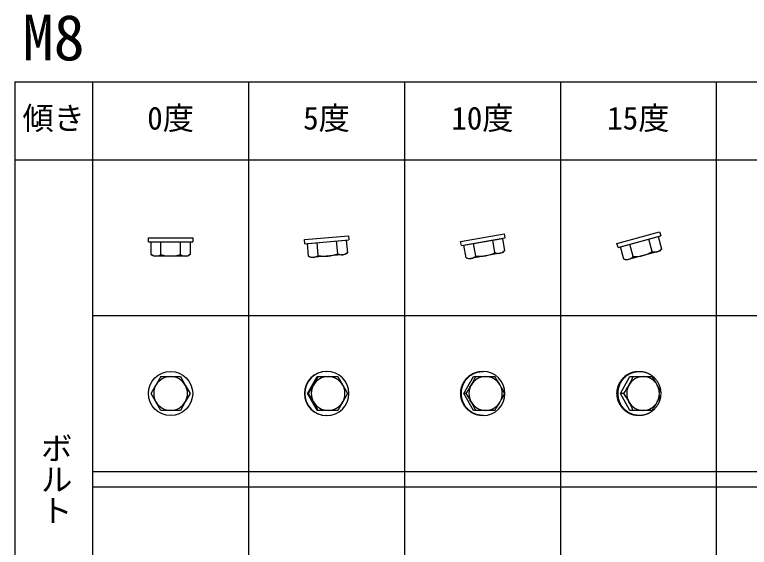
# Model space of a CAD drawing. Units: millimetres, scale not verified. Extents: x -585 to 585, y -390 to 417.
# Drawn here: x -585 to -302.3, y 210.7 to 415.9 of the extents above; entities that cross this region are included whole.
import ezdxf
from ezdxf.enums import TextEntityAlignment as Align

# ---------------------------------------------------------------- set-up
doc = ezdxf.new("R2010")
doc.units = ezdxf.units.MM
doc.header["$LTSCALE"] = 3
doc.layers.add('0-0_0', color=3, linetype='Continuous')
doc.layers.add('F-0', color=4, linetype='Continuous')
doc.styles.add('@ＭＳ ゴシック', font='')
doc.styles.add('ＭＳ ゴシック', font='')
doc.styles.get('@ＭＳ ゴシック').set_extended_font_data('@MS Gothic')
doc.styles.get('ＭＳ ゴシック').set_extended_font_data('MS Gothic')

msp = doc.modelspace()

# ---------------------------------------------------------------- linework, layer by layer
at = {"layer": '0-0_0'}
for p, q in [((-396.629, 331.476), (-396.351, 329.9)), ((-336.79, 332.2), (-336.376, 330.654)), ((-533.5, 328.4), (-516.5, 328.4)), ((-532.506, 323.481), (-532.506, 328.4)), ((-532.506, 328.4), (-517.494, 328.4)), ((-528.753, 323.481), (-528.753, 328.4)), ((-521.247, 323.481), (-521.247, 328.4)), ((-517.494, 328.4), (-517.494, 323.481)), ((-516.5, 330), (-516.5, 328.4)), ((-473.328, 327.665), (-456.393, 329.147)), ((-472.338, 327.752), (-457.384, 329.06)), ((-468.17, 323.179), (-468.599, 328.079)), ((-460.693, 323.833), (-461.122, 328.733)), ((-457.384, 329.06), (-456.955, 324.16)), ((-456.532, 330.741), (-456.393, 329.147)), ((-413.093, 326.948), (-396.351, 329.9)), ((-412.114, 327.121), (-397.331, 329.728)), ((-400.172, 324.232), (-401.026, 329.076)), ((-397.331, 329.728), (-396.476, 324.883)), ((-352.796, 326.255), (-336.376, 330.654)), ((-351.836, 326.512), (-337.336, 330.397)), ((-339.688, 324.674), (-340.961, 329.426)), ((-337.336, 330.397), (-336.063, 325.646)), ((-471.909, 322.851), (-472.338, 327.752)), ((-411.26, 322.277), (-412.114, 327.121)), ((-407.564, 322.928), (-408.418, 327.773)), ((-350.563, 321.76), (-351.836, 326.512)), ((-346.938, 322.732), (-348.211, 327.483)), ((-336.063, 325.646), (-336.884, 324.824)), ((-531.5, 322.9), (-532.506, 323.481)), ((-518.5, 322.9), (-531.5, 322.9)), ((-517.494, 323.481), (-518.5, 322.9)), ((-470.856, 322.361), (-471.909, 322.851)), ((-457.906, 323.494), (-470.856, 322.361)), ((-456.955, 324.16), (-457.906, 323.494)), ((-397.366, 324.137), (-410.168, 321.879)), ((-396.476, 324.883), (-397.366, 324.137)), ((-336.884, 324.824), (-349.441, 321.46)), ((-410.168, 321.879), (-411.26, 322.277)), ((-349.441, 321.46), (-350.563, 321.76)), ((-465, 278.5), (-464.86, 278.5)), ((-405, 278.5), (-404.86, 278.499)), ((-345, 278.5), (-344.793, 278.498)), ((-528.753, 276.5), (-530.629, 273.25)), ((-528.753, 276.5), (-521.247, 276.5)), ((-521.247, 276.5), (-519.371, 273.25)), ((-472.338, 270), (-468.6, 276.5)), ((-468.171, 276.5), (-469.989, 273.25)), ((-468.6, 276.5), (-460.693, 276.5)), ((-460.693, 276.5), (-458.774, 273.25)), ((-412.113, 270), (-408.417, 276.5)), ((-408.417, 276.5), (-400.172, 276.5)), ((-351.836, 270), (-348.211, 276.5)), ((-348.211, 276.5), (-339.688, 276.5)), ((-532.506, 270), (-530.629, 273.25)), ((-519.371, 273.25), (-517.494, 270)), ((-471.909, 270), (-469.989, 273.25)), ((-458.774, 273.25), (-456.955, 270)), ((-530.629, 266.75), (-532.506, 270)), ((-468.6, 263.5), (-472.338, 270)), ((-471.909, 270), (-472.338, 270)), ((-469.989, 266.75), (-471.909, 270)), ((-408.417, 263.5), (-412.113, 270)), ((-411.259, 270), (-412.113, 270)), ((-348.211, 263.5), (-351.836, 270)), ((-350.562, 270), (-351.836, 270)), ((-528.753, 263.5), (-530.629, 266.75)), ((-468.171, 263.5), (-469.989, 266.75)), ((-521.247, 263.5), (-528.753, 263.5)), ((-460.693, 263.5), (-468.6, 263.5)), ((-400.172, 263.5), (-408.417, 263.5)), ((-339.688, 263.5), (-348.211, 263.5)), ((-464.86, 261.5), (-465, 261.5)), ((-404.722, 261.5), (-405, 261.5)), ((-344.793, 261.503), (-345, 261.5)), ((-344.586, 261.5), (-345, 261.5))]:
    msp.add_line(p, q, dxfattribs=at)
for points in [[(-413.093, 326.948), (-413.371, 328.524), (-396.629, 331.476)], [(-352.796, 326.255), (-353.21, 327.8), (-336.79, 332.2)], [(-533.5, 328.4), (-533.5, 330), (-516.5, 330)], [(-473.328, 327.665), (-473.468, 329.259), (-456.532, 330.741)], [(-412.989, 272.538), (-412.925, 272.735), (-412.856, 272.933), (-412.783, 273.129), (-412.704, 273.325), (-412.62, 273.519), (-412.53, 273.713), (-412.436, 273.904), (-412.336, 274.094), (-412.231, 274.282), (-412.121, 274.468), (-412.006, 274.651), (-411.886, 274.833), (-411.762, 275.01), (-411.632, 275.186), (-411.499, 275.358), (-411.36, 275.526), (-411.217, 275.692), (-411.07, 275.853), (-410.919, 276.01), (-410.764, 276.164), (-410.604, 276.314), (-410.442, 276.458), (-410.276, 276.599), (-410.107, 276.735), (-409.934, 276.866), (-409.759, 276.993), (-409.58, 277.114), (-409.4, 277.231), (-409.216, 277.343), (-409.032, 277.45), (-408.844, 277.55), (-408.656, 277.646), (-408.465, 277.738), (-408.274, 277.823), (-408.081, 277.903), (-407.888, 277.978), (-407.693, 278.048), (-407.498, 278.113), (-407.303, 278.172)], [(-412.648, 272.735), (-412.579, 272.933), (-412.505, 273.129), (-412.426, 273.325), (-412.342, 273.519), (-412.252, 273.713), (-412.157, 273.904), (-412.058, 274.094), (-411.953, 274.282), (-411.843, 274.468), (-411.728, 274.651), (-411.608, 274.833), (-411.484, 275.01), (-411.355, 275.186), (-411.22, 275.358), (-411.082, 275.526), (-410.94, 275.692), (-410.792, 275.853), (-410.641, 276.01), (-410.486, 276.164), (-410.327, 276.314), (-410.164, 276.458), (-409.998, 276.599), (-409.828, 276.735), (-409.656, 276.866), (-409.48, 276.993), (-409.303, 277.114), (-409.122, 277.231), (-408.939, 277.343), (-408.753, 277.45), (-408.567, 277.55), (-408.378, 277.646), (-408.188, 277.738), (-407.996, 277.823), (-407.803, 277.903), (-407.609, 277.978), (-407.415, 278.048), (-407.22, 278.113), (-407.025, 278.172), (-406.83, 278.226)], [(-407.303, 278.172), (-407.108, 278.226), (-406.912, 278.275), (-406.717, 278.319), (-406.523, 278.358), (-406.329, 278.393), (-406.136, 278.422), (-405.943, 278.446), (-405.752, 278.466), (-405.562, 278.481), (-405.373, 278.492), (-405.185, 278.498), (-405, 278.5), (-404.722, 278.5)], [(-406.83, 278.226), (-406.635, 278.275), (-406.44, 278.319), (-406.245, 278.358), (-406.051, 278.393), (-405.858, 278.422), (-405.665, 278.446), (-405.474, 278.466), (-405.284, 278.481), (-405.095, 278.492), (-404.908, 278.498), (-404.722, 278.5)], [(-352.774, 272.735), (-352.706, 272.933), (-352.634, 273.129), (-352.557, 273.325), (-352.474, 273.519), (-352.386, 273.713), (-352.294, 273.904), (-352.195, 274.094), (-352.093, 274.282), (-351.985, 274.468), (-351.872, 274.651), (-351.754, 274.833), (-351.633, 275.01), (-351.506, 275.186), (-351.374, 275.358), (-351.238, 275.526), (-351.098, 275.692), (-350.954, 275.853), (-350.806, 276.01), (-350.654, 276.164), (-350.498, 276.314), (-350.338, 276.458), (-350.175, 276.599), (-350.009, 276.735), (-349.84, 276.866), (-349.668, 276.993), (-349.493, 277.114), (-349.316, 277.231), (-349.136, 277.343), (-348.954, 277.45), (-348.771, 277.55), (-348.586, 277.646), (-348.399, 277.738), (-348.211, 277.823), (-348.022, 277.903), (-347.832, 277.978), (-347.642, 278.048), (-347.45, 278.113), (-347.259, 278.172), (-347.068, 278.226)], [(-352.36, 272.735), (-352.292, 272.933), (-352.22, 273.129), (-352.142, 273.325), (-352.06, 273.519), (-351.972, 273.713), (-351.879, 273.904), (-351.782, 274.094), (-351.678, 274.282), (-351.57, 274.468), (-351.458, 274.651), (-351.341, 274.833), (-351.218, 275.01), (-351.091, 275.186), (-350.96, 275.358), (-350.824, 275.526), (-350.684, 275.692), (-350.54, 275.853), (-350.391, 276.01), (-350.239, 276.164), (-350.083, 276.314), (-349.924, 276.458), (-349.761, 276.599), (-349.595, 276.735), (-349.426, 276.866), (-349.254, 276.993), (-349.078, 277.114), (-348.902, 277.231), (-348.722, 277.343), (-348.541, 277.45), (-348.357, 277.55), (-348.172, 277.646), (-347.985, 277.738), (-347.798, 277.823), (-347.608, 277.903), (-347.418, 277.978), (-347.228, 278.048), (-347.037, 278.113), (-346.845, 278.172), (-346.654, 278.226)], [(-347.068, 278.226), (-346.876, 278.275), (-346.685, 278.319), (-346.494, 278.358), (-346.304, 278.393), (-346.114, 278.422), (-345.926, 278.446), (-345.738, 278.466), (-345.551, 278.481), (-345.366, 278.492), (-345.182, 278.498), (-345, 278.5), (-344.586, 278.5)], [(-346.654, 278.226), (-346.462, 278.275), (-346.271, 278.319), (-346.08, 278.358), (-345.89, 278.393), (-345.7, 278.422), (-345.511, 278.446), (-345.324, 278.466), (-345.138, 278.481), (-344.952, 278.492), (-344.768, 278.498), (-344.586, 278.5)], [(-344.586, 278.5), (-344.414, 278.498), (-344.242, 278.493), (-344.067, 278.483), (-343.892, 278.47), (-343.715, 278.453), (-343.538, 278.43), (-343.36, 278.405), (-343.181, 278.375), (-343.002, 278.341), (-342.822, 278.302), (-342.642, 278.258), (-342.461, 278.21), (-342.281, 278.158), (-342.101, 278.102), (-341.921, 278.04), (-341.742, 277.974), (-341.562, 277.903), (-341.385, 277.827), (-341.207, 277.747), (-341.031, 277.662), (-340.857, 277.573), (-340.684, 277.479), (-340.512, 277.38), (-340.342, 277.277), (-340.174, 277.169), (-340.009, 277.057), (-339.846, 276.94), (-339.685, 276.819), (-339.526, 276.694), (-339.37, 276.565), (-339.218, 276.432), (-339.068, 276.294), (-338.922, 276.154), (-338.778, 276.009), (-338.638, 275.86), (-338.502, 275.709), (-338.37, 275.554), (-338.242, 275.395), (-338.117, 275.234)], [(-338.117, 275.234), (-337.996, 275.07), (-337.879, 274.903), (-337.766, 274.734), (-337.658, 274.562), (-337.554, 274.389), (-337.455, 274.213), (-337.36, 274.035), (-337.269, 273.856), (-337.182, 273.675), (-337.101, 273.493), (-337.023, 273.31), (-336.95, 273.126), (-336.882, 272.94), (-336.818, 272.754), (-336.759, 272.568), (-336.704, 272.382), (-336.654, 272.195), (-336.608, 272.008), (-336.566, 271.822), (-336.529, 271.635), (-336.496, 271.45), (-336.467, 271.264), (-336.442, 271.08), (-336.422, 270.896), (-336.405, 270.714)], [(-411.762, 264.99), (-411.886, 265.168), (-412.006, 265.349), (-412.121, 265.533), (-412.231, 265.718), (-412.336, 265.906), (-412.436, 266.096), (-412.53, 266.288), (-412.62, 266.482), (-412.704, 266.676), (-412.783, 266.871), (-412.856, 267.068), (-412.925, 267.266), (-412.989, 267.463), (-413.048, 267.662), (-413.1, 267.86), (-413.149, 268.058), (-413.192, 268.256), (-413.231, 268.454), (-413.264, 268.65), (-413.293, 268.847), (-413.317, 269.042), (-413.336, 269.237), (-413.352, 269.43), (-413.362, 269.622), (-413.368, 269.812), (-413.371, 270), (-413.368, 270.189), (-413.362, 270.379), (-413.352, 270.571), (-413.336, 270.764), (-413.317, 270.958), (-413.293, 271.154), (-413.264, 271.35), (-413.231, 271.547), (-413.192, 271.745), (-413.149, 271.942), (-413.1, 272.141), (-413.048, 272.339), (-412.989, 272.538)], [(-411.608, 265.168), (-411.728, 265.349), (-411.843, 265.533), (-411.953, 265.718), (-412.058, 265.906), (-412.157, 266.096), (-412.252, 266.288), (-412.342, 266.482), (-412.426, 266.676), (-412.505, 266.871), (-412.579, 267.068), (-412.648, 267.266), (-412.711, 267.463), (-412.769, 267.662), (-412.823, 267.86), (-412.872, 268.058), (-412.915, 268.256), (-412.953, 268.454), (-412.987, 268.65), (-413.016, 268.847), (-413.04, 269.042), (-413.059, 269.237), (-413.074, 269.43), (-413.084, 269.622), (-413.091, 269.812), (-413.092, 270), (-413.091, 270.189), (-413.084, 270.379), (-413.074, 270.571), (-413.059, 270.764), (-413.04, 270.958), (-413.016, 271.154), (-412.987, 271.35), (-412.953, 271.547), (-412.915, 271.745), (-412.872, 271.942), (-412.823, 272.141), (-412.769, 272.339), (-412.711, 272.538), (-412.648, 272.735)], [(-351.754, 265.168), (-351.872, 265.349), (-351.985, 265.533), (-352.093, 265.718), (-352.195, 265.906), (-352.294, 266.096), (-352.386, 266.288), (-352.474, 266.482), (-352.557, 266.676), (-352.634, 266.871), (-352.706, 267.068), (-352.774, 267.266), (-352.836, 267.463), (-352.894, 267.662), (-352.946, 267.86), (-352.994, 268.058), (-353.036, 268.256), (-353.074, 268.454), (-353.106, 268.65), (-353.134, 268.847), (-353.158, 269.042), (-353.178, 269.237), (-353.192, 269.43), (-353.202, 269.622), (-353.209, 269.812), (-353.21, 270), (-353.209, 270.189), (-353.202, 270.379), (-353.192, 270.571), (-353.178, 270.764), (-353.158, 270.958), (-353.134, 271.154), (-353.106, 271.35), (-353.074, 271.547), (-353.036, 271.745), (-352.994, 271.942), (-352.946, 272.141), (-352.894, 272.339), (-352.836, 272.538), (-352.774, 272.735)], [(-351.341, 265.168), (-351.458, 265.349), (-351.57, 265.533), (-351.678, 265.718), (-351.782, 265.906), (-351.879, 266.096), (-351.972, 266.288), (-352.06, 266.482), (-352.142, 266.676), (-352.22, 266.871), (-352.292, 267.068), (-352.36, 267.266), (-352.422, 267.463), (-352.479, 267.662), (-352.532, 267.86), (-352.579, 268.058), (-352.622, 268.256), (-352.659, 268.454), (-352.692, 268.65), (-352.721, 268.847), (-352.744, 269.042), (-352.763, 269.237), (-352.778, 269.43), (-352.788, 269.622), (-352.794, 269.812), (-352.796, 270), (-352.794, 270.189), (-352.788, 270.379), (-352.778, 270.571), (-352.763, 270.764), (-352.744, 270.958), (-352.721, 271.154), (-352.692, 271.35), (-352.659, 271.547), (-352.622, 271.745), (-352.579, 271.942), (-352.532, 272.141), (-352.479, 272.339), (-352.422, 272.538), (-352.36, 272.735)], [(-517.494, 270), (-519.371, 266.75), (-521.247, 263.5)], [(-456.955, 270), (-458.774, 266.75), (-460.693, 263.5)], [(-336.405, 269.287), (-336.422, 269.104), (-336.442, 268.921), (-336.467, 268.736), (-336.496, 268.551), (-336.529, 268.366), (-336.566, 268.179), (-336.608, 267.993), (-336.654, 267.806), (-336.704, 267.619), (-336.759, 267.433), (-336.818, 267.246), (-336.882, 267.061), (-336.95, 266.875), (-337.023, 266.691), (-337.101, 266.508), (-337.182, 266.326), (-337.269, 266.145), (-337.36, 265.966), (-337.455, 265.788), (-337.554, 265.612), (-337.658, 265.438), (-337.766, 265.266), (-337.879, 265.098), (-337.996, 264.93), (-338.117, 264.766), (-338.242, 264.606), (-338.37, 264.447), (-338.502, 264.292), (-338.638, 264.14), (-338.778, 263.992), (-338.922, 263.847), (-339.068, 263.706), (-339.218, 263.569), (-339.37, 263.436), (-339.526, 263.306), (-339.685, 263.182), (-339.846, 263.06), (-340.009, 262.944), (-340.174, 262.831)], [(-404.86, 261.502), (-405, 261.5), (-405.185, 261.502), (-405.373, 261.509), (-405.562, 261.519), (-405.752, 261.534), (-405.943, 261.554), (-406.136, 261.579), (-406.329, 261.608), (-406.523, 261.642), (-406.717, 261.682), (-406.912, 261.725), (-407.108, 261.774), (-407.303, 261.829), (-407.498, 261.888), (-407.693, 261.952), (-407.888, 262.022), (-408.081, 262.097), (-408.274, 262.178), (-408.465, 262.263), (-408.656, 262.354), (-408.844, 262.45), (-409.032, 262.551), (-409.216, 262.658), (-409.4, 262.77), (-409.58, 262.886), (-409.759, 263.007), (-409.934, 263.134), (-410.107, 263.266), (-410.276, 263.402), (-410.442, 263.542), (-410.604, 263.687), (-410.764, 263.836), (-410.919, 263.99), (-411.07, 264.147), (-411.217, 264.309), (-411.36, 264.474), (-411.499, 264.642), (-411.632, 264.814), (-411.762, 264.99)], [(-404.722, 261.5), (-404.908, 261.502), (-405.095, 261.509), (-405.284, 261.519), (-405.474, 261.534), (-405.665, 261.554), (-405.858, 261.579), (-406.051, 261.608), (-406.245, 261.642), (-406.44, 261.682), (-406.635, 261.725), (-406.83, 261.774), (-407.025, 261.829), (-407.22, 261.888), (-407.415, 261.952), (-407.609, 262.022), (-407.803, 262.097), (-407.996, 262.178), (-408.188, 262.263), (-408.378, 262.354), (-408.567, 262.45), (-408.753, 262.551), (-408.939, 262.658), (-409.122, 262.77), (-409.303, 262.886), (-409.48, 263.007), (-409.656, 263.134), (-409.828, 263.266), (-409.998, 263.402), (-410.164, 263.542), (-410.327, 263.687), (-410.486, 263.836), (-410.641, 263.99), (-410.792, 264.147), (-410.94, 264.309), (-411.082, 264.474), (-411.22, 264.642), (-411.355, 264.814), (-411.484, 264.99), (-411.608, 265.168)], [(-345, 261.5), (-345.182, 261.502), (-345.366, 261.509), (-345.551, 261.519), (-345.738, 261.534), (-345.926, 261.554), (-346.114, 261.579), (-346.304, 261.608), (-346.494, 261.642), (-346.685, 261.682), (-346.876, 261.725), (-347.068, 261.774), (-347.259, 261.829), (-347.45, 261.888), (-347.642, 261.952), (-347.832, 262.022), (-348.022, 262.097), (-348.211, 262.178), (-348.399, 262.263), (-348.586, 262.354), (-348.771, 262.45), (-348.954, 262.551), (-349.136, 262.658), (-349.316, 262.77), (-349.493, 262.886), (-349.668, 263.007), (-349.84, 263.134), (-350.009, 263.266), (-350.175, 263.402), (-350.338, 263.542), (-350.498, 263.687), (-350.654, 263.836), (-350.806, 263.99), (-350.954, 264.147), (-351.098, 264.309), (-351.238, 264.474), (-351.374, 264.642), (-351.506, 264.814), (-351.633, 264.99), (-351.754, 265.168)], [(-344.586, 261.5), (-344.768, 261.502), (-344.952, 261.509), (-345.138, 261.519), (-345.324, 261.534), (-345.511, 261.554), (-345.7, 261.579), (-345.89, 261.608), (-346.08, 261.642), (-346.271, 261.682), (-346.462, 261.725), (-346.654, 261.774), (-346.845, 261.829), (-347.037, 261.888), (-347.228, 261.952), (-347.418, 262.022), (-347.608, 262.097), (-347.798, 262.178), (-347.985, 262.263), (-348.172, 262.354), (-348.357, 262.45), (-348.541, 262.551), (-348.722, 262.658), (-348.902, 262.77), (-349.078, 262.886), (-349.254, 263.007), (-349.426, 263.134), (-349.595, 263.266), (-349.761, 263.402), (-349.924, 263.542), (-350.083, 263.687), (-350.239, 263.836), (-350.391, 263.99), (-350.54, 264.147), (-350.684, 264.309), (-350.824, 264.474), (-350.96, 264.642), (-351.091, 264.814), (-351.218, 264.99), (-351.341, 265.168)], [(-340.174, 262.831), (-340.342, 262.724), (-340.512, 262.621), (-340.684, 262.522), (-340.857, 262.428), (-341.031, 262.338), (-341.207, 262.254), (-341.385, 262.173), (-341.562, 262.098), (-341.742, 262.026), (-341.921, 261.961), (-342.101, 261.899), (-342.281, 261.842), (-342.461, 261.79), (-342.642, 261.742), (-342.822, 261.699), (-343.002, 261.66), (-343.181, 261.626), (-343.36, 261.596), (-343.538, 261.57), (-343.715, 261.548), (-343.892, 261.53), (-344.067, 261.518), (-344.242, 261.508), (-344.414, 261.502), (-344.586, 261.5)]]:
    msp.add_lwpolyline(points, dxfattribs=at)
msp.add_circle((-525, 270), 8.5, dxfattribs=at)
for centre, radius, start, end in [((-338.822, 328.184), 3.75, 287.005, 317.375), ((-530.498, 326.647), 3.75, 237.624, 267.995), ((-530.76, 326.646), 3.748, 272.006, 302.382), ((-524.85, 336.29), 13.39, 253.054, 269.358), ((-525.15, 336.29), 13.39, 270.642, 286.946), ((-519.24, 326.646), 3.748, 237.618, 267.994), ((-519.502, 326.647), 3.75, 272.005, 302.375), ((-470.184, 326.181), 3.75, 242.624, 272.995), ((-470.446, 326.156), 3.748, 277.006, 307.382), ((-465.398, 336.279), 13.39, 258.054, 274.358), ((-465.697, 336.253), 13.39, 275.642, 291.946), ((-458.97, 327.16), 3.748, 242.618, 272.994), ((-459.231, 327.139), 3.75, 277.005, 307.375), ((-410.09, 325.696), 3.748, 282.006, 312.382), ((-405.944, 336.22), 13.39, 263.054, 279.358), ((-406.24, 336.168), 13.39, 280.642, 296.946), ((-398.745, 327.697), 3.748, 247.618, 277.994), ((-399.004, 327.653), 3.75, 282.005, 312.375), ((-349.696, 325.269), 3.748, 287.006, 317.382), ((-346.483, 336.114), 13.39, 268.054, 284.358), ((-346.772, 336.037), 13.39, 285.642, 301.946), ((-338.568, 328.251), 3.748, 252.618, 282.994), ((-409.832, 325.743), 3.75, 247.624, 277.995), ((-349.443, 325.339), 3.75, 252.624, 282.995), ((-464.968, 270), 8.5, 90.218, 269.782), ((-464.828, 270), 8.5, 90.218, 269.782), ((-464.877, 270.017), 8.484, 359.891, 89.891), ((-404.787, 270.064), 8.436, 359.565, 89.558), ((-525, 270), 6.5, 90, 149.996), ((-525, 270), 6.5, 30.004, 90), ((-464.377, 270.03), 6.471, 90.04, 150.145), ((-464.386, 270.03), 6.471, 29.855, 89.959), ((-479.979, 313.334), 81.245, 330.439, 333.041), ((-403.748, 270.116), 6.384, 90.164, 150.595), ((-403.785, 270.116), 6.384, 29.405, 89.836), ((-474.674, 229.62), 88.025, 29.714, 32.18), ((-394.735, 298.896), 52.785, 330.932, 334.895), ((-343.121, 270.258), 6.242, 90.379, 151.352), ((-343.204, 270.258), 6.242, 28.647, 89.621), ((-389.532, 244.181), 59.406, 29.297, 32.959), ((-525, 270), 6.5, 149.996, 210.004), ((-525, 270), 6.5, 329.996, 30.004), ((-464.336, 270), 6.522, 150.105, 209.895), ((-464.428, 270), 6.522, 330.105, 29.895), ((-485.78, 316.893), 88.047, 327.82, 330.286), ((-403.581, 270), 6.587, 150.431, 209.568), ((-403.952, 270), 6.587, 330.431, 29.568), ((-468.908, 233.158), 81.263, 26.96, 29.562), ((-400.421, 302.328), 59.422, 327.041, 330.703), ((-342.742, 270), 6.699, 150.974, 209.025), ((-383.871, 247.599), 52.796, 25.106, 29.069), ((-343.583, 270), 6.699, 330.974, 29.025), ((-464.877, 269.984), 8.484, 270.109, 0.109), ((-485.782, 223.107), 88.049, 29.714, 32.18), ((-404.787, 269.936), 8.436, 270.442, 0.435), ((-468.907, 306.842), 81.262, 330.438, 333.04), ((-400.422, 237.672), 59.422, 29.297, 32.959), ((-383.87, 292.402), 52.795, 330.931, 334.894), ((-525, 270), 6.5, 210.004, 270), ((-525, 270), 6.5, 270, 329.996), ((-464.377, 269.971), 6.471, 209.855, 269.959), ((-464.386, 269.971), 6.471, 270.04, 330.145), ((-403.748, 269.885), 6.384, 209.405, 269.836), ((-479.979, 226.667), 81.244, 26.959, 29.561), ((-403.785, 269.885), 6.384, 270.164, 330.595), ((-474.675, 310.382), 88.026, 327.82, 330.286), ((-343.121, 269.743), 6.242, 208.647, 269.621), ((-394.735, 241.105), 52.784, 25.105, 29.068), ((-343.204, 269.743), 6.242, 270.379, 331.352), ((-389.533, 295.82), 59.406, 327.041, 330.703)]:
    msp.add_arc(centre, radius, start, end, dxfattribs=at)
at = {"layer": 'F-0', "color": 6}
for p, q in [((-585, 390), (-585, -390)), ((-555, 390), (-555, -390)), ((-585, 360), (585, 360))]:
    msp.add_line(p, q, dxfattribs=at)
at = {"layer": 'F-0'}
for p, q in [((-495, 390), (-495, -390)), ((-435, 390), (-435, -390)), ((-375, 390), (-375, -390)), ((-315, 390), (-315, -390)), ((-555, 300), (585, 300)), ((-555, 240), (585, 240)), ((-555, 234), (585, 234))]:
    msp.add_line(p, q, dxfattribs=at)
at = {"layer": 'F-0', "color": 6}
msp.add_lwpolyline([(-585, 390), (585, 390), (585, -390)], dxfattribs=at)

# ---------------------------------------------------------------- texts
at = {"layer": 'F-0', "color": 7, "style": 'ＭＳ ゴシック'}
for s, height, p in [('M8', 17.6, (-582, 393)), ('0度', 8.798, (-534, 369)), ('5度', 8.798, (-474, 369)), ('10度', 8.798, (-417, 369)), ('15度', 8.798, (-357, 369)), ('傾き', 8.798, (-582, 369))]:
    msp.add_text(s, height=height, dxfattribs=at).set_placement(p, align=Align.BOTTOM_LEFT)
at = {"layer": 'F-0', "color": 7, "style": '@ＭＳ ゴシック'}
msp.add_text('ボルト', height=8.798, rotation=270, dxfattribs=at).set_placement((-576, 255), align=Align.BOTTOM_LEFT)

doc.saveas('drawing.dxf')
